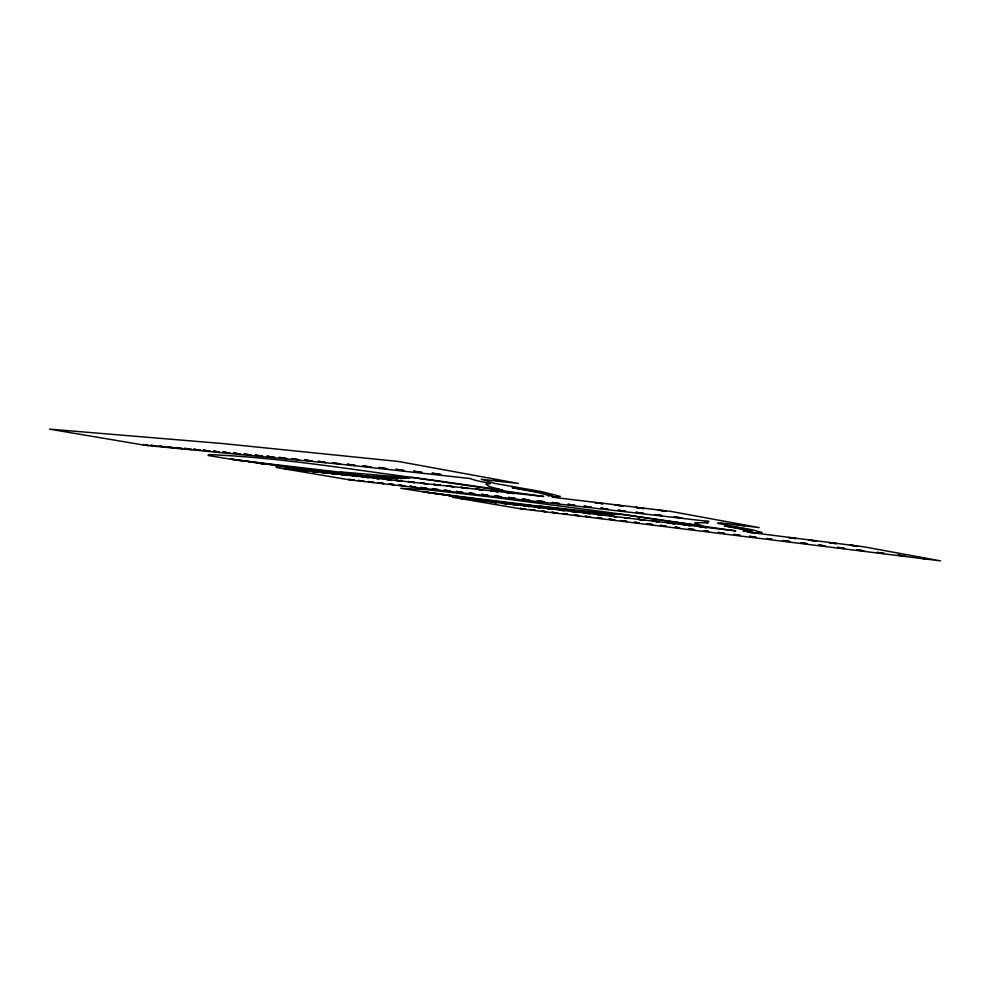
<?xml version="1.0" encoding="UTF-8"?>
<svg xmlns="http://www.w3.org/2000/svg" width="990" height="990" viewBox="0 0 990 990"><rect width="100%" height="100%" fill="white"/><g stroke="black" fill="none" stroke-linecap="round" stroke-linejoin="round"><path stroke-width="1.49" d="M743.354 531.147L746.584 530.962L741.362 529.254A85.004 2.574 8.4 0 0 724.457 525.925L745.94 529.353L752.276 531.543A111.338 3.428 8.4 0 1 749.306 531.63L743.465 531.209M332.553 462.738L340.535 463.976M175.886 447.579L182.581 448.643L175.935 447.604M503.019 481.474L493.961 480.113L503.031 481.449M657.818 510.048L666.121 511.286L657.805 510.06M739.839 535.305L733.64 534.402L739.876 535.293M513.674 493.527L506.311 492.426L507.09 492.463M361.894 476.636L368.305 477.625L361.882 476.648M244.159 454.002L251.448 455.14M662.186 515.666L654.712 514.565L662.186 515.642M251.386 455.153L244.245 454.039M397.349 477.898L401.396 478.529M405.133 477.428L409.34 478.071L407.249 477.687M491.04 501.893L496.497 502.722L491.176 501.942M783.127 540.54L789.636 541.481L783.251 540.602M286.568 458.593L279.093 457.405L286.642 458.556M378.217 482.687L384.033 483.59L381.088 483.058M552.42 502.487L559.288 503.514M559.214 503.539L552.445 502.524M399.019 485.013L404.947 485.929L399.131 485.063M683.744 524.762L690.203 525.678L683.632 524.737M818.866 545.032L825.586 546.01L818.977 545.082M150.802 445.265L157.249 446.292L150.839 445.302M293.065 469.396L298.968 470.312L293.052 469.409M556.974 513.03L551.777 512.238L557.024 513.018M605.793 513.674L602.192 513.117L605.843 513.662M335.87 473.146L230.93 459.1L237.749 459.991A745.173 23.327 9.6 0 0 265.159 463.469L337.268 471.822A46.171 1.287 8.8 0 1 352.96 474.519L355.163 474.928L350.076 474.47M585.276 516.26L590.721 517.077L585.251 516.26M372.252 476.586L376.076 477.155L374.121 476.809M369.121 476.574L365.397 475.992L400.071 477.725A595.436 18.253 9.4 0 0 404.192 477.378L340.189 471.884L369.171 476.549M487.699 500.643L484.555 500.173L487.736 500.643M341.303 473.529L344.706 474.074L341.414 473.542M325.673 462.516L318.384 461.291L325.45 462.491M549.178 508.155L546.047 507.721L547.693 507.907M476.314 489.023L475.584 488.973L482.774 490.062L476.549 489.048M491.399 490.693L490.656 490.681L497.933 491.758L491.646 490.731M349.965 474.396L338.79 473.195M540.082 507.115L536.976 506.682L539.896 507.078M339.719 463.939L332.591 462.775M616.226 505.024L614.877 504.912L622.908 506.113L616.535 505.061M517.721 504.343L520.641 504.801L517.832 504.356M743.119 525.517L744.777 525.64L736.808 524.514L742.772 525.48M507.338 492.488L513.686 493.527M496.398 501.67L499.183 502.116L496.522 501.683M548.955 508.167L547.643 507.994M834.694 543.485L836.439 543.646L829.001 542.57L834.36 543.448M852.081 545.403L850.311 545.23L857.823 546.332L852.415 545.441M248.007 461.687L283.066 466.389A372.067 11.422 9.2 0 0 320.005 471.03C350.571 473.554 381.744 481.091 412.323 477.452L521.916 493.49A36.333 1.25 8.6 0 0 529.316 494.443L543.708 496.473L276.235 467.478L348.987 479.779L708.852 521.445L704.645 521.73L708.098 522.893L695.883 522.683A215.214 6.311 8.1 0 0 694.77 523.277L702.789 525.95L616.386 513.464L491.052 497.005L427.569 489.728L400.715 488.293L430.477 492.946A333.593 9.826 8.8 0 0 488.107 500.742L585.115 512.016A472.725 14.516 9 0 0 610.979 514.082L622.487 514.528A335.14 7.673 8.4 0 1 667.495 521.124L729.222 529.972A24.354 0.718 8.3 0 0 732.018 530.244L735.793 530.912L452.368 497.252L518.921 508.514L940.5 560.86L863.713 546.777L747.66 532.137A121.052 3.737 8.4 0 0 758.055 532.818L762.04 532.546L752.499 529.836L717.453 523.351L720.176 522.819L759.194 527.608L671.059 511.446L555.204 497.562L552.111 496.918L560.315 496.374L541.134 491.523L494.777 483.442L481.19 479.247L518.5 483.467L398.772 461.513L222.738 443.557L49.5 429.14L145.258 445.327L341.909 464.347L470.423 478.566A107.167 4.183 8.4 0 0 479.172 481.19L490.421 483.615L485.966 484.246L488.899 486.239A261.57 9.355 8.2 0 0 493.874 487.835L502.908 490.149L433.979 480.274C359.407 471.005 284.91 457.64 209.769 454.67A388.773 10.246 8.5 0 0 208.147 455.524L242.364 461.055M769.255 538.795C778.759 540.392 759.974 537.397 769.366 538.981M556.232 508.86C551.64 508.266 561.281 509.714 556.392 508.885M677.259 527.435C668.609 526.358 685.959 528.672 677.185 527.583M636.842 522.51C628.638 521.482 645.22 523.71 636.941 522.671M576.353 515.196C569.003 514.243 584.261 516.52 576.613 515.233M471.809 493.255C462.813 492.141 481.128 494.604 472.082 493.478M592.861 512.486C587.676 511.842 598.158 513.253 592.688 512.56M586.501 511.929C581.34 511.286 591.612 512.659 586.352 512.003M627.041 517.931C636.285 519.503 617.97 516.557 627.19 518.129M706.204 530.986C714.891 532.471 697.381 529.65 706.006 531.123M561.714 510.209C553.125 509.12 570.24 511.446 561.565 510.333M529.019 505.729C524.564 505.172 533.721 506.41 529.019 505.816M549.648 508.786C541.122 507.697 558.088 510.011 549.549 508.922M474.297 498.886C478.418 499.467 470.114 498.156 474.148 498.861M565.401 513.884C557.457 512.857 573.247 515.023 565.253 513.996M463.11 498.774C470.436 499.752 455.511 497.487 462.85 498.737M543.696 511.273C536.122 510.296 551.319 512.387 543.634 511.397M402.608 478.108C396.866 477.39 408.573 478.974 402.596 478.232M395.53 478.096C389.775 477.378 401.383 478.95 395.542 478.22M386.05 477.663C380.271 476.933 391.743 478.504 386.088 477.799M376.076 478.207C366.795 477.019 385.531 479.606 376.188 478.418M333.358 472.663C328.692 472.02 338.518 473.567 333.543 472.7M354.309 475.905C345.324 474.742 363.59 477.279 354.507 476.116M312.444 470.176C307.618 469.545 317.666 471.092 312.617 470.2M599.593 518.141C591.859 516.805 607.687 519.391 599.878 518.042M533.14 510.011C540.651 511.286 525.715 508.86 533.127 510.122M407.224 477.824L405.17 477.452M405.244 477.947C411.209 479.024 399.477 477.032 405.232 478.083M399.366 478.145L401.396 478.517M399.366 478.281L397.423 477.935M391.087 477.935C396.804 478.962 385.58 477.056 391.112 478.059M216.29 451.452C206.267 450.153 226.586 452.999 216.55 451.712M374.195 476.933L372.389 476.623M391.409 484.209C400.022 485.719 382.833 482.86 391.434 484.37M286.939 468.815C278.413 467.688 295.466 470.101 286.853 468.963M381.162 483.219L378.267 482.724M145.951 444.943C136.657 443.693 155.319 446.379 145.889 445.104M324.015 472.886C315.389 471.339 333.011 474.321 324.262 472.75M548.596 495.47L548.002 495.73L552.593 495.804L539.265 492.042L512.127 487.637L539.216 492.81L548.596 495.47M413.671 471.228L422.223 472.552L413.671 471.228M432.259 473.232L440.934 474.569L432.259 473.232M681.652 517.98L674.029 516.879L681.64 517.968M291.679 458.63L299.314 459.83L291.741 458.618M304.759 459.929L312.494 461.154L304.759 459.929M433.657 484.345L440.55 485.409L433.657 484.345M568.013 504.306L574.98 505.358L568.074 504.306M699.757 526.668L706.402 527.645L699.819 526.668M447.134 485.818L454.101 486.907L447.195 485.818M594.804 502.561L602.712 503.749L594.804 502.561M584.162 506.187L591.216 507.264L584.162 506.187M837.651 547.408L844.47 548.398L837.713 547.408M173.943 447.839L167.322 446.799L173.918 447.851M461.105 487.365L468.171 488.454L461.179 487.365M347.416 464.248L355.46 465.51L347.502 464.248M450.388 491.04L444.188 490.112L450.376 491.04M184.734 448.396L191.478 449.472L184.734 448.396M600.868 508.155L608.021 509.231L600.868 508.155M456.291 491.461L462.578 492.426L456.353 491.461M317.592 472.279L311.578 471.364L317.567 472.292M857.08 549.883L863.998 550.886L857.142 549.883M362.897 465.845L371.052 467.132L362.897 465.845M583.754 512.783L589.718 513.686L583.803 512.783M193.842 449.237L200.661 450.326L193.842 449.237M718.121 532.459L724.284 533.375L718.121 532.459M635.877 507.4L644.032 508.625L635.964 507.4M203.235 450.116L210.128 451.205L203.297 450.116M330.883 473.368L337.046 474.334L330.932 473.368M618.181 510.196L625.433 511.273L618.181 510.196M379.071 467.54L387.338 468.839L379.17 467.54M596.797 514.33L602.836 515.233L596.846 514.33M877.202 552.445L884.219 553.46L877.276 552.445M340.931 474.42L347.168 475.386L340.993 474.42M481.647 494.344L488.082 495.322L481.722 494.344M396 469.322L404.353 470.646L396 469.322M636.137 512.325L643.488 513.414L636.137 512.325M223.01 451.972L230.064 453.086L223.084 451.972M610.224 515.914L616.337 516.842L610.273 515.914M233.417 452.962L240.558 454.101L233.504 452.962M494.926 495.854L501.423 496.856L495 495.854M749.628 536.357L755.952 537.285L749.628 536.357M898.054 555.118L905.169 556.157L898.128 555.118M470.448 499.48L475.769 500.296L470.448 499.48M609.036 519.119L614.592 519.96L609.036 519.119M348.777 479.395L354.383 480.274L348.839 479.395M508.625 497.425L515.196 498.44L508.625 497.425M255.432 455.066L262.734 456.242L255.432 455.066M382.35 477.65L378.514 477.081L382.35 477.65M480.67 500.68L486.041 501.497L480.67 500.68M358.417 480.472L364.085 481.363L358.479 480.472M638.278 519.267L644.54 520.208L638.278 519.267M788.844 537.558L795.96 538.622L788.919 537.558M621.386 520.616L627.004 521.47L621.435 520.616M267.065 456.192L274.453 457.392L267.065 456.192M384.281 479.012L390.79 480.039L384.281 479.012M522.769 499.047L529.415 500.074L522.844 499.059M919.685 557.914L926.9 558.966L919.685 557.914M368.231 481.573L373.948 482.464L368.231 481.573M396.012 480.274L402.596 481.301L396.012 480.274M652.955 521.012L659.291 521.978L652.955 521.012M537.372 500.742L544.104 501.757L537.459 500.742M501.695 503.13L507.177 503.972L501.695 503.13M808.595 540.008L815.822 541.06L808.595 540.008M408.14 481.573L414.798 482.625L408.226 481.573M512.548 504.405L518.079 505.259L512.548 504.405M647.113 523.747L652.856 524.613L647.113 523.747M668.089 522.831L674.499 523.784L668.163 522.831M800.749 542.743L807.32 543.708L800.823 542.743M420.7 482.934L427.445 483.974L420.787 482.934M523.673 505.704L529.266 506.571L523.673 505.704M660.516 525.381L666.332 526.259L660.59 525.381M409.885 486.226L415.837 487.142L409.959 486.226M274.143 465.263L277.646 465.807L274.143 465.263M535.07 507.041L540.713 507.907L535.132 507.041M421.01 487.476L427.012 488.417L421.084 487.476M520.22 508.427L525.294 509.207L520.282 508.427M287.112 466.958L290.615 467.515L287.149 466.958M432.444 488.763L438.533 489.691L432.531 488.763M688.508 528.808L694.46 529.687L688.582 528.808M562.877 509.541L566.28 510.06L562.976 509.553M299.314 468.53L302.841 469.087L299.364 468.53M159.044 446.02L165.503 447.047L159.044 446.02M570.611 510.345L574.052 510.865L570.723 510.345M577.888 511.063L581.353 511.595L577.937 511.063M571.119 511.286L576.972 512.164L571.119 511.286M302.284 470.361L308.199 471.289L302.284 470.361M596.871 512.733L600.447 513.278L596.982 512.733M321.577 471.265L325.153 471.834L321.626 471.265M607.068 513.426L610.731 513.983L607.192 513.439A472.379 14.516 9 0 1 575.846 510.815L537.087 505.841L607.068 513.426M611.375 513.649L615.062 514.206L611.375 513.649M447.369 495.186L450.462 495.668L447.406 495.186M357.935 475.262L361.622 475.831L357.984 475.262M460.288 496.943L463.394 497.425L460.387 496.943M506.942 503.019L510.147 503.502L506.942 503.019M260.432 463.419L263.872 463.964L260.494 463.419M530.603 505.135L451.415 495.433A468.604 14.405 9 0 1 423.077 491.659L427.754 492.451A334.533 9.863 8.8 0 0 477.18 499.158L543.683 507.387L541.146 506.905A24.799 0.644 8.5 0 0 534.6 505.779L530.603 505.135"/></g></svg>
